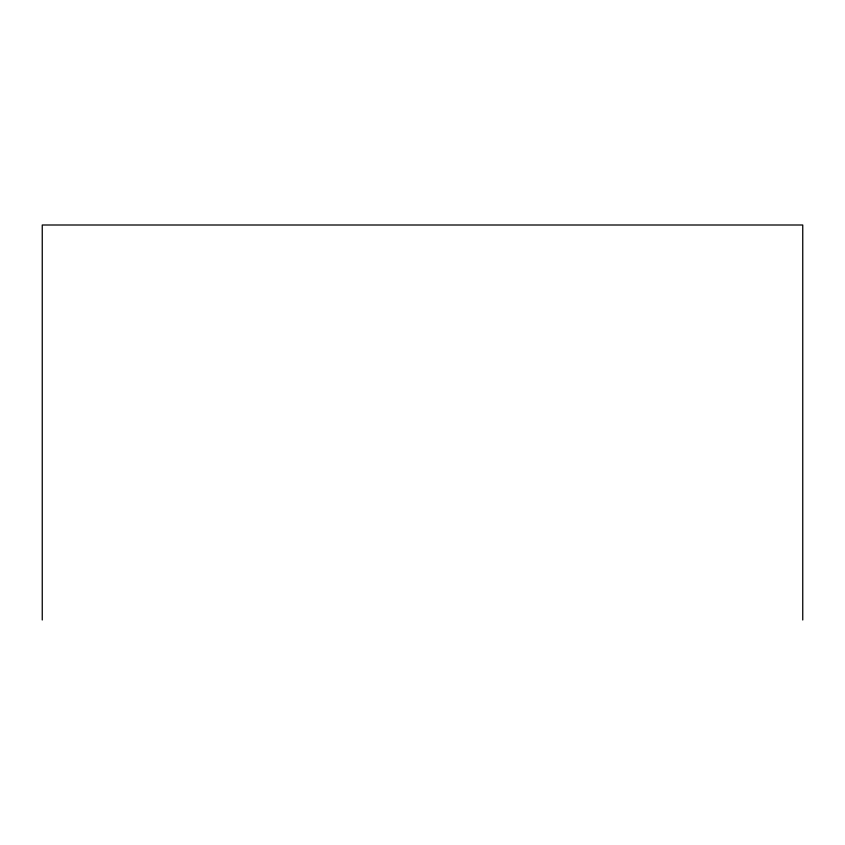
<?xml version="1.0" encoding="UTF-8"?>
<svg xmlns="http://www.w3.org/2000/svg" width="845" height="845" viewBox="0 0 845 845"><rect width="100%" height="100%" fill="white"/><g stroke="black" fill="none" stroke-linecap="round" stroke-linejoin="round"><path stroke-width="1.27" d="M802.75 619.998L802.75 225.002L42.25 225.002L42.25 619.998"/></g></svg>
